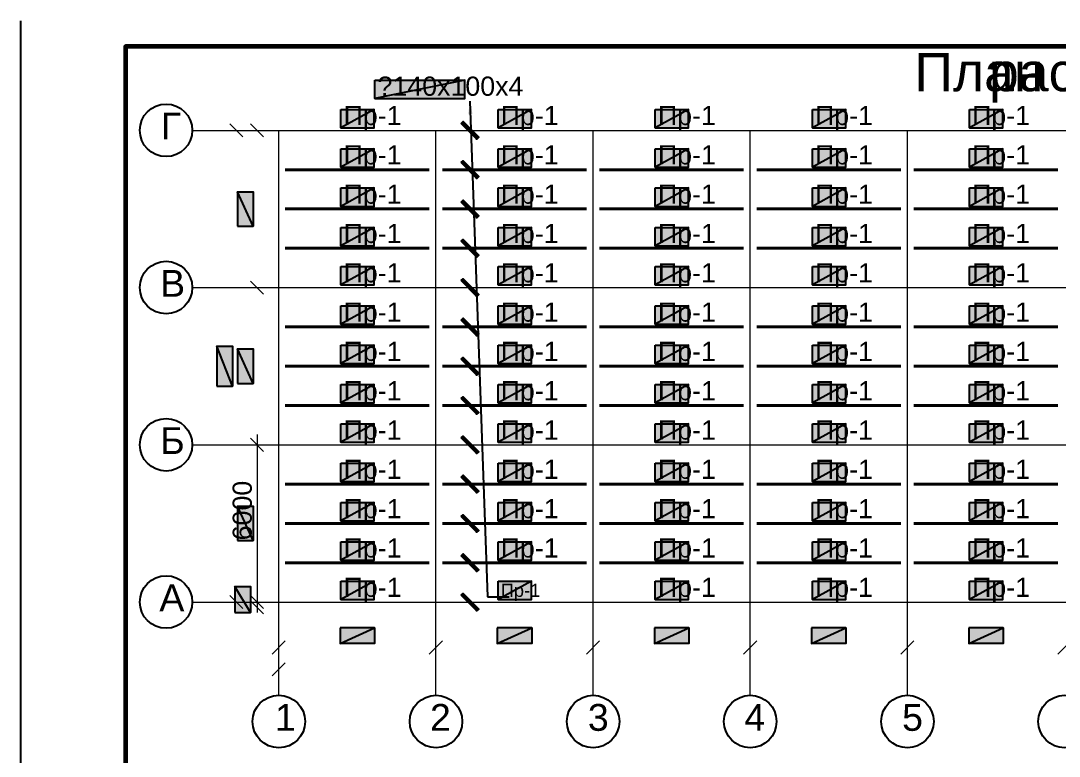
# Model space of a CAD drawing. Extents: x 8 to 21351, y 0 to 420.
# Drawn here: x 17807.4 to 18005.6, y 156.7 to 297 of the extents above; entities that cross this region are included whole.
import ezdxf

# ---------------------------------------------------------------- set-up
doc = ezdxf.new("R2010")
doc.units = 0
doc.linetypes.add('TEYPDFCAD_CENTER', pattern=[20, 12, -3, 2, -3])
for name, color, linetype in [('PDF_ВЫНОСКИ', 7, 'Continuous'), ('PDF_ОСИ', 7, 'Continuous'), ('TEY_REVIEW_AXIS', 7, 'Continuous'), ('TEY_REVIEW_LEADER', 7, 'Continuous')]:
    doc.layers.add(name, color=color, linetype=linetype)
doc.styles.add('TEYPDFCAD_TEXT', font='arial.ttf')
doc.dimstyles.new('TEYPDFCAD_SCALE_1', dxfattribs={"dimtxt": 2.5, "dimasz": 2.5, "dimexe": 1.25, "dimexo": 0.75, "dimtad": 1, "dimdsep": 46, "dimtxsty": 'Standard', "dimcen": 0.09, "dimadec": 0, "dimazin": 0, "dimtfac": 1, "dimtofl": 0, "dimtmove": 0, "dimatfit": 3, "dimfxl": 1, "dimarcsym": 0})

# ---------------------------------------------------------------- blocks, each defined once
blk = doc.blocks.new('TEY_AXIS')
at = {"layer": 'PDF_ОСИ', "linetype": 'TEYPDFCAD_CENTER', "lineweight": 9}
blk.add_line((0, 0), (1, 0), dxfattribs=at)

msp = doc.modelspace()

# ---------------------------------------------------------------- hatches: boundary and pattern name
at = {"true_color": 0xffffff}
h = msp.add_hatch(color=0, dxfattribs=at)
h.paths.add_polyline_path([(17874.97, 285.67), (17892.11, 285.67), (17874.97, 282.17)])
h.paths.add_polyline_path([(17892.11, 285.67), (17874.97, 282.17), (17892.11, 282.17)])
h = msp.add_hatch(color=0, dxfattribs=at)
h.paths.add_polyline_path([(17868.49, 280.06), (17874.86, 280.06), (17868.49, 276.56)])
h.paths.add_polyline_path([(17874.86, 280.06), (17868.49, 276.56), (17874.86, 276.56)])
h = msp.add_hatch(color=0, dxfattribs=at)
h.paths.add_polyline_path([(17898.48, 280.06), (17904.86, 280.06), (17898.48, 276.56)])
h.paths.add_polyline_path([(17904.86, 280.06), (17898.48, 276.56), (17904.86, 276.56)])
h = msp.add_hatch(color=0, dxfattribs=at)
h.paths.add_polyline_path([(17928.5, 280.06), (17934.85, 280.06), (17928.5, 276.56)])
h.paths.add_polyline_path([(17934.85, 280.06), (17928.5, 276.56), (17934.85, 276.56)])
h = msp.add_hatch(color=0, dxfattribs=at)
h.paths.add_polyline_path([(17958.49, 280.06), (17964.86, 280.06), (17958.49, 276.56)])
h.paths.add_polyline_path([(17964.86, 280.06), (17958.49, 276.56), (17964.86, 276.56)])
h = msp.add_hatch(color=0, dxfattribs=at)
h.paths.add_polyline_path([(17988.51, 280.06), (17994.86, 280.06), (17988.51, 276.56)])
h.paths.add_polyline_path([(17994.86, 280.06), (17988.51, 276.56), (17994.86, 276.56)])
h = msp.add_hatch(color=7)
h.paths.add_polyline_path([(17891.44, 277.39), (17891.8, 277.75), (17894.44, 274.38)])
h.paths.add_polyline_path([(17891.8, 277.75), (17894.44, 274.38), (17894.8, 274.74)])
h = msp.add_hatch(color=0, dxfattribs=at)
h.paths.add_polyline_path([(17868.49, 272.56), (17874.86, 272.56), (17868.49, 269.07)])
h.paths.add_polyline_path([(17874.86, 272.56), (17868.49, 269.07), (17874.86, 269.07)])
h = msp.add_hatch(color=0, dxfattribs=at)
h.paths.add_polyline_path([(17898.48, 272.56), (17904.86, 272.56), (17898.48, 269.07)])
h.paths.add_polyline_path([(17904.86, 272.56), (17898.48, 269.07), (17904.86, 269.07)])
h = msp.add_hatch(color=0, dxfattribs=at)
h.paths.add_polyline_path([(17928.5, 272.56), (17934.85, 272.56), (17928.5, 269.07)])
h.paths.add_polyline_path([(17934.85, 272.56), (17928.5, 269.07), (17934.85, 269.07)])
h = msp.add_hatch(color=0, dxfattribs=at)
h.paths.add_polyline_path([(17958.49, 272.56), (17964.86, 272.56), (17958.49, 269.07)])
h.paths.add_polyline_path([(17964.86, 272.56), (17958.49, 269.07), (17964.86, 269.07)])
h = msp.add_hatch(color=0, dxfattribs=at)
h.paths.add_polyline_path([(17988.51, 272.56), (17994.86, 272.56), (17988.51, 269.07)])
h.paths.add_polyline_path([(17994.86, 272.56), (17988.51, 269.07), (17994.86, 269.07)])
h = msp.add_hatch(color=7)
h.paths.add_polyline_path([(17891.44, 269.9), (17891.8, 270.23), (17894.44, 266.89)])
h.paths.add_polyline_path([(17891.8, 270.23), (17894.44, 266.89), (17894.8, 267.25)])
h = msp.add_hatch(color=0, dxfattribs=at)
h.paths.add_polyline_path([(17848.72, 257.77), (17851.73, 257.77), (17848.72, 264.35)])
h.paths.add_polyline_path([(17851.73, 257.77), (17848.72, 264.35), (17851.73, 264.35)])
h = msp.add_hatch(color=0, dxfattribs=at)
h.paths.add_polyline_path([(17868.49, 265.07), (17874.86, 265.07), (17868.49, 261.56)])
h.paths.add_polyline_path([(17874.86, 265.07), (17868.49, 261.56), (17874.86, 261.56)])
h = msp.add_hatch(color=0, dxfattribs=at)
h.paths.add_polyline_path([(17898.48, 265.07), (17904.86, 265.07), (17898.48, 261.56)])
h.paths.add_polyline_path([(17904.86, 265.07), (17898.48, 261.56), (17904.86, 261.56)])
h = msp.add_hatch(color=0, dxfattribs=at)
h.paths.add_polyline_path([(17928.5, 265.07), (17934.85, 265.07), (17928.5, 261.56)])
h.paths.add_polyline_path([(17934.85, 265.07), (17928.5, 261.56), (17934.85, 261.56)])
h = msp.add_hatch(color=0, dxfattribs=at)
h.paths.add_polyline_path([(17958.49, 265.07), (17964.86, 265.07), (17958.49, 261.56)])
h.paths.add_polyline_path([(17964.86, 265.07), (17958.49, 261.56), (17964.86, 261.56)])
h = msp.add_hatch(color=0, dxfattribs=at)
h.paths.add_polyline_path([(17988.51, 265.07), (17994.86, 265.07), (17988.51, 261.56)])
h.paths.add_polyline_path([(17994.86, 265.07), (17988.51, 261.56), (17994.86, 261.56)])
h = msp.add_hatch(color=7)
h.paths.add_polyline_path([(17891.44, 262.38), (17891.8, 262.74), (17894.44, 259.4)])
h.paths.add_polyline_path([(17891.8, 262.74), (17894.44, 259.4), (17894.8, 259.74)])
h = msp.add_hatch(color=0, dxfattribs=at)
h.paths.add_polyline_path([(17868.49, 257.56), (17874.86, 257.56), (17868.49, 254.06)])
h.paths.add_polyline_path([(17874.86, 257.56), (17868.49, 254.06), (17874.86, 254.06)])
h = msp.add_hatch(color=0, dxfattribs=at)
h.paths.add_polyline_path([(17898.48, 257.56), (17904.86, 257.56), (17898.48, 254.06)])
h.paths.add_polyline_path([(17904.86, 257.56), (17898.48, 254.06), (17904.86, 254.06)])
h = msp.add_hatch(color=0, dxfattribs=at)
h.paths.add_polyline_path([(17928.5, 257.56), (17934.85, 257.56), (17928.5, 254.06)])
h.paths.add_polyline_path([(17934.85, 257.56), (17928.5, 254.06), (17934.85, 254.06)])
h = msp.add_hatch(color=0, dxfattribs=at)
h.paths.add_polyline_path([(17958.49, 257.56), (17964.86, 257.56), (17958.49, 254.06)])
h.paths.add_polyline_path([(17964.86, 257.56), (17958.49, 254.06), (17964.86, 254.06)])
h = msp.add_hatch(color=0, dxfattribs=at)
h.paths.add_polyline_path([(17988.51, 257.56), (17994.86, 257.56), (17988.51, 254.06)])
h.paths.add_polyline_path([(17994.86, 257.56), (17988.51, 254.06), (17994.86, 254.06)])
h = msp.add_hatch(color=7)
h.paths.add_polyline_path([(17891.44, 254.89), (17891.8, 255.25), (17894.44, 251.88)])
h.paths.add_polyline_path([(17891.8, 255.25), (17894.44, 251.88), (17894.8, 252.24)])
h = msp.add_hatch(color=0, dxfattribs=at)
h.paths.add_polyline_path([(17868.49, 250.06), (17874.86, 250.06), (17868.49, 246.57)])
h.paths.add_polyline_path([(17874.86, 250.06), (17868.49, 246.57), (17874.86, 246.57)])
h = msp.add_hatch(color=0, dxfattribs=at)
h.paths.add_polyline_path([(17898.48, 250.06), (17904.86, 250.06), (17898.48, 246.57)])
h.paths.add_polyline_path([(17904.86, 250.06), (17898.48, 246.57), (17904.86, 246.57)])
h = msp.add_hatch(color=0, dxfattribs=at)
h.paths.add_polyline_path([(17928.5, 250.06), (17934.85, 250.06), (17928.5, 246.57)])
h.paths.add_polyline_path([(17934.85, 250.06), (17928.5, 246.57), (17934.85, 246.57)])
h = msp.add_hatch(color=0, dxfattribs=at)
h.paths.add_polyline_path([(17958.49, 250.06), (17964.86, 250.06), (17958.49, 246.57)])
h.paths.add_polyline_path([(17964.86, 250.06), (17958.49, 246.57), (17964.86, 246.57)])
h = msp.add_hatch(color=0, dxfattribs=at)
h.paths.add_polyline_path([(17988.51, 250.06), (17994.86, 250.06), (17988.51, 246.57)])
h.paths.add_polyline_path([(17994.86, 250.06), (17988.51, 246.57), (17994.86, 246.57)])
h = msp.add_hatch(color=7)
h.paths.add_polyline_path([(17891.44, 247.4), (17891.8, 247.73), (17894.44, 244.39)])
h.paths.add_polyline_path([(17891.8, 247.73), (17894.44, 244.39), (17894.8, 244.75)])
h = msp.add_hatch(color=0, dxfattribs=at)
h.paths.add_polyline_path([(17868.49, 242.57), (17874.86, 242.57), (17868.49, 239.06)])
h.paths.add_polyline_path([(17874.86, 242.57), (17868.49, 239.06), (17874.86, 239.06)])
h = msp.add_hatch(color=0, dxfattribs=at)
h.paths.add_polyline_path([(17898.48, 242.57), (17904.86, 242.57), (17898.48, 239.06)])
h.paths.add_polyline_path([(17904.86, 242.57), (17898.48, 239.06), (17904.86, 239.06)])
h = msp.add_hatch(color=0, dxfattribs=at)
h.paths.add_polyline_path([(17928.5, 242.57), (17934.85, 242.57), (17928.5, 239.06)])
h.paths.add_polyline_path([(17934.85, 242.57), (17928.5, 239.06), (17934.85, 239.06)])
h = msp.add_hatch(color=0, dxfattribs=at)
h.paths.add_polyline_path([(17958.49, 242.57), (17964.86, 242.57), (17958.49, 239.06)])
h.paths.add_polyline_path([(17964.86, 242.57), (17958.49, 239.06), (17964.86, 239.06)])
h = msp.add_hatch(color=0, dxfattribs=at)
h.paths.add_polyline_path([(17988.51, 242.57), (17994.86, 242.57), (17988.51, 239.06)])
h.paths.add_polyline_path([(17994.86, 242.57), (17988.51, 239.06), (17994.86, 239.06)])
h = msp.add_hatch(color=7)
h.paths.add_polyline_path([(17891.44, 239.88), (17891.8, 240.24), (17894.44, 236.88)])
h.paths.add_polyline_path([(17891.8, 240.24), (17894.44, 236.88), (17894.8, 237.24)])
h = msp.add_hatch(color=0, dxfattribs=at)
h.paths.add_polyline_path([(17844.78, 227.25), (17847.77, 227.25), (17844.78, 234.89)])
h.paths.add_polyline_path([(17847.77, 227.25), (17844.78, 234.89), (17847.77, 234.89)])
h = msp.add_hatch(color=0, dxfattribs=at)
h.paths.add_polyline_path([(17848.72, 227.77), (17851.73, 227.77), (17848.72, 234.36)])
h.paths.add_polyline_path([(17851.73, 227.77), (17848.72, 234.36), (17851.73, 234.36)])
h = msp.add_hatch(color=0, dxfattribs=at)
h.paths.add_polyline_path([(17868.49, 235.06), (17874.86, 235.06), (17868.49, 231.56)])
h.paths.add_polyline_path([(17874.86, 235.06), (17868.49, 231.56), (17874.86, 231.56)])
h = msp.add_hatch(color=0, dxfattribs=at)
h.paths.add_polyline_path([(17898.48, 235.06), (17904.86, 235.06), (17898.48, 231.56)])
h.paths.add_polyline_path([(17904.86, 235.06), (17898.48, 231.56), (17904.86, 231.56)])
h = msp.add_hatch(color=0, dxfattribs=at)
h.paths.add_polyline_path([(17928.5, 235.06), (17934.85, 235.06), (17928.5, 231.56)])
h.paths.add_polyline_path([(17934.85, 235.06), (17928.5, 231.56), (17934.85, 231.56)])
h = msp.add_hatch(color=0, dxfattribs=at)
h.paths.add_polyline_path([(17958.49, 235.06), (17964.86, 235.06), (17958.49, 231.56)])
h.paths.add_polyline_path([(17964.86, 235.06), (17958.49, 231.56), (17964.86, 231.56)])
h = msp.add_hatch(color=0, dxfattribs=at)
h.paths.add_polyline_path([(17988.51, 235.06), (17994.86, 235.06), (17988.51, 231.56)])
h.paths.add_polyline_path([(17994.86, 235.06), (17988.51, 231.56), (17994.86, 231.56)])
h = msp.add_hatch(color=7)
h.paths.add_polyline_path([(17891.44, 232.39), (17891.8, 232.75), (17894.44, 229.38)])
h.paths.add_polyline_path([(17891.8, 232.75), (17894.44, 229.38), (17894.8, 229.74)])
h = msp.add_hatch(color=0, dxfattribs=at)
h.paths.add_polyline_path([(17868.49, 227.56), (17874.86, 227.56), (17868.49, 224.07)])
h.paths.add_polyline_path([(17874.86, 227.56), (17868.49, 224.07), (17874.86, 224.07)])
h = msp.add_hatch(color=0, dxfattribs=at)
h.paths.add_polyline_path([(17898.48, 227.56), (17904.86, 227.56), (17898.48, 224.07)])
h.paths.add_polyline_path([(17904.86, 227.56), (17898.48, 224.07), (17904.86, 224.07)])
h = msp.add_hatch(color=0, dxfattribs=at)
h.paths.add_polyline_path([(17928.5, 227.56), (17934.85, 227.56), (17928.5, 224.07)])
h.paths.add_polyline_path([(17934.85, 227.56), (17928.5, 224.07), (17934.85, 224.07)])
h = msp.add_hatch(color=0, dxfattribs=at)
h.paths.add_polyline_path([(17958.49, 227.56), (17964.86, 227.56), (17958.49, 224.07)])
h.paths.add_polyline_path([(17964.86, 227.56), (17958.49, 224.07), (17964.86, 224.07)])
h = msp.add_hatch(color=0, dxfattribs=at)
h.paths.add_polyline_path([(17988.51, 227.56), (17994.86, 227.56), (17988.51, 224.07)])
h.paths.add_polyline_path([(17994.86, 227.56), (17988.51, 224.07), (17994.86, 224.07)])
h = msp.add_hatch(color=7)
h.paths.add_polyline_path([(17891.44, 224.9), (17891.8, 225.23), (17894.44, 221.89)])
h.paths.add_polyline_path([(17891.8, 225.23), (17894.44, 221.89), (17894.8, 222.23)])
h = msp.add_hatch(color=0, dxfattribs=at)
h.paths.add_polyline_path([(17868.49, 220.07), (17874.86, 220.07), (17868.49, 216.56)])
h.paths.add_polyline_path([(17874.86, 220.07), (17868.49, 216.56), (17874.86, 216.56)])
h = msp.add_hatch(color=0, dxfattribs=at)
h.paths.add_polyline_path([(17898.48, 220.07), (17904.86, 220.07), (17898.48, 216.56)])
h.paths.add_polyline_path([(17904.86, 220.07), (17898.48, 216.56), (17904.86, 216.56)])
h = msp.add_hatch(color=0, dxfattribs=at)
h.paths.add_polyline_path([(17928.5, 220.07), (17934.85, 220.07), (17928.5, 216.56)])
h.paths.add_polyline_path([(17934.85, 220.07), (17928.5, 216.56), (17934.85, 216.56)])
h = msp.add_hatch(color=0, dxfattribs=at)
h.paths.add_polyline_path([(17958.49, 220.07), (17964.86, 220.07), (17958.49, 216.56)])
h.paths.add_polyline_path([(17964.86, 220.07), (17958.49, 216.56), (17964.86, 216.56)])
h = msp.add_hatch(color=0, dxfattribs=at)
h.paths.add_polyline_path([(17988.51, 220.07), (17994.86, 220.07), (17988.51, 216.56)])
h.paths.add_polyline_path([(17994.86, 220.07), (17988.51, 216.56), (17994.86, 216.56)])
h = msp.add_hatch(color=7)
h.paths.add_polyline_path([(17891.44, 217.38), (17891.8, 217.74), (17894.44, 214.38)])
h.paths.add_polyline_path([(17891.8, 217.74), (17894.44, 214.38), (17894.8, 214.74)])
h = msp.add_hatch(color=0, dxfattribs=at)
h.paths.add_polyline_path([(17868.49, 212.56), (17874.86, 212.56), (17868.49, 209.06)])
h.paths.add_polyline_path([(17874.86, 212.56), (17868.49, 209.06), (17874.86, 209.06)])
h = msp.add_hatch(color=0, dxfattribs=at)
h.paths.add_polyline_path([(17898.48, 212.56), (17904.86, 212.56), (17898.48, 209.06)])
h.paths.add_polyline_path([(17904.86, 212.56), (17898.48, 209.06), (17904.86, 209.06)])
h = msp.add_hatch(color=0, dxfattribs=at)
h.paths.add_polyline_path([(17928.5, 212.56), (17934.85, 212.56), (17928.5, 209.06)])
h.paths.add_polyline_path([(17934.85, 212.56), (17928.5, 209.06), (17934.85, 209.06)])
h = msp.add_hatch(color=0, dxfattribs=at)
h.paths.add_polyline_path([(17958.49, 212.56), (17964.86, 212.56), (17958.49, 209.06)])
h.paths.add_polyline_path([(17964.86, 212.56), (17958.49, 209.06), (17964.86, 209.06)])
h = msp.add_hatch(color=0, dxfattribs=at)
h.paths.add_polyline_path([(17988.51, 212.56), (17994.86, 212.56), (17988.51, 209.06)])
h.paths.add_polyline_path([(17994.86, 212.56), (17988.51, 209.06), (17994.86, 209.06)])
h = msp.add_hatch(color=7)
h.paths.add_polyline_path([(17891.44, 209.89), (17891.8, 210.25), (17894.44, 206.88)])
h.paths.add_polyline_path([(17891.8, 210.25), (17894.44, 206.88), (17894.8, 207.24)])
h = msp.add_hatch(color=0, dxfattribs=at)
h.paths.add_polyline_path([(17848.72, 197.78), (17851.73, 197.78), (17848.72, 204.34)])
h.paths.add_polyline_path([(17851.73, 197.78), (17848.72, 204.34), (17851.73, 204.34)])
h = msp.add_hatch(color=0, dxfattribs=at)
h.paths.add_polyline_path([(17868.49, 205.06), (17874.86, 205.06), (17868.49, 201.57)])
h.paths.add_polyline_path([(17874.86, 205.06), (17868.49, 201.57), (17874.86, 201.57)])
h = msp.add_hatch(color=0, dxfattribs=at)
h.paths.add_polyline_path([(17898.48, 205.06), (17904.86, 205.06), (17898.48, 201.57)])
h.paths.add_polyline_path([(17904.86, 205.06), (17898.48, 201.57), (17904.86, 201.57)])
h = msp.add_hatch(color=0, dxfattribs=at)
h.paths.add_polyline_path([(17928.5, 205.06), (17934.85, 205.06), (17928.5, 201.57)])
h.paths.add_polyline_path([(17934.85, 205.06), (17928.5, 201.57), (17934.85, 201.57)])
h = msp.add_hatch(color=0, dxfattribs=at)
h.paths.add_polyline_path([(17958.49, 205.06), (17964.86, 205.06), (17958.49, 201.57)])
h.paths.add_polyline_path([(17964.86, 205.06), (17958.49, 201.57), (17964.86, 201.57)])
h = msp.add_hatch(color=0, dxfattribs=at)
h.paths.add_polyline_path([(17988.51, 205.06), (17994.86, 205.06), (17988.51, 201.57)])
h.paths.add_polyline_path([(17994.86, 205.06), (17988.51, 201.57), (17994.86, 201.57)])
h = msp.add_hatch(color=7)
h.paths.add_polyline_path([(17891.44, 202.37), (17891.8, 202.73), (17894.44, 199.39)])
h.paths.add_polyline_path([(17891.8, 202.73), (17894.44, 199.39), (17894.8, 199.73)])
h = msp.add_hatch(color=0, dxfattribs=at)
h.paths.add_polyline_path([(17868.49, 197.57), (17874.86, 197.57), (17868.49, 194.06)])
h.paths.add_polyline_path([(17874.86, 197.57), (17868.49, 194.06), (17874.86, 194.06)])
h = msp.add_hatch(color=0, dxfattribs=at)
h.paths.add_polyline_path([(17898.48, 197.57), (17904.86, 197.57), (17898.48, 194.06)])
h.paths.add_polyline_path([(17904.86, 197.57), (17898.48, 194.06), (17904.86, 194.06)])
h = msp.add_hatch(color=0, dxfattribs=at)
h.paths.add_polyline_path([(17928.5, 197.57), (17934.85, 197.57), (17928.5, 194.06)])
h.paths.add_polyline_path([(17934.85, 197.57), (17928.5, 194.06), (17934.85, 194.06)])
h = msp.add_hatch(color=0, dxfattribs=at)
h.paths.add_polyline_path([(17958.49, 197.57), (17964.86, 197.57), (17958.49, 194.06)])
h.paths.add_polyline_path([(17964.86, 197.57), (17958.49, 194.06), (17964.86, 194.06)])
h = msp.add_hatch(color=0, dxfattribs=at)
h.paths.add_polyline_path([(17988.51, 197.57), (17994.86, 197.57), (17988.51, 194.06)])
h.paths.add_polyline_path([(17994.86, 197.57), (17988.51, 194.06), (17994.86, 194.06)])
h = msp.add_hatch(color=7)
h.paths.add_polyline_path([(17891.44, 194.88), (17891.8, 195.24), (17894.44, 191.88)])
h.paths.add_polyline_path([(17891.8, 195.24), (17894.44, 191.88), (17894.8, 192.24)])
h = msp.add_hatch(color=0, dxfattribs=at)
h.paths.add_polyline_path([(17848.21, 184.09), (17851.22, 184.09), (17848.21, 189.04)])
h.paths.add_polyline_path([(17851.22, 184.09), (17848.21, 189.04), (17851.22, 189.04)])
h = msp.add_hatch(color=0, dxfattribs=at)
h.paths.add_polyline_path([(17868.49, 190.06), (17874.86, 190.06), (17868.49, 186.56)])
h.paths.add_polyline_path([(17874.86, 190.06), (17868.49, 186.56), (17874.86, 186.56)])
h = msp.add_hatch(color=0, dxfattribs=at)
h.paths.add_polyline_path([(17898.48, 190.06), (17904.86, 190.06), (17898.48, 186.56)])
h.paths.add_polyline_path([(17904.86, 190.06), (17898.48, 186.56), (17904.86, 186.56)])
h = msp.add_hatch(color=0, dxfattribs=at)
h.paths.add_polyline_path([(17928.5, 190.06), (17934.85, 190.06), (17928.5, 186.56)])
h.paths.add_polyline_path([(17934.85, 190.06), (17928.5, 186.56), (17934.85, 186.56)])
h = msp.add_hatch(color=0, dxfattribs=at)
h.paths.add_polyline_path([(17958.49, 190.06), (17964.86, 190.06), (17958.49, 186.56)])
h.paths.add_polyline_path([(17964.86, 190.06), (17958.49, 186.56), (17964.86, 186.56)])
h = msp.add_hatch(color=0, dxfattribs=at)
h.paths.add_polyline_path([(17988.51, 190.06), (17994.86, 190.06), (17988.51, 186.56)])
h.paths.add_polyline_path([(17994.86, 190.06), (17988.51, 186.56), (17994.86, 186.56)])
h = msp.add_hatch(color=7)
h.paths.add_polyline_path([(17891.44, 187.39), (17891.8, 187.73), (17894.44, 184.38)])
h.paths.add_polyline_path([(17891.8, 187.73), (17894.44, 184.38), (17894.8, 184.74)])
h = msp.add_hatch(color=0, dxfattribs=at)
h.paths.add_polyline_path([(17868.32, 181.17), (17868.32, 178.16), (17874.9, 181.17)])
h.paths.add_polyline_path([(17868.32, 178.16), (17874.9, 181.17), (17874.9, 178.16)])
h = msp.add_hatch(color=0, dxfattribs=at)
h.paths.add_polyline_path([(17898.34, 181.17), (17898.34, 178.16), (17904.92, 181.17)])
h.paths.add_polyline_path([(17898.34, 178.16), (17904.92, 181.17), (17904.92, 178.16)])
h = msp.add_hatch(color=0, dxfattribs=at)
h.paths.add_polyline_path([(17928.33, 181.17), (17928.33, 178.16), (17934.91, 181.17)])
h.paths.add_polyline_path([(17928.33, 178.16), (17934.91, 181.17), (17934.91, 178.16)])
h = msp.add_hatch(color=0, dxfattribs=at)
h.paths.add_polyline_path([(17958.34, 181.17), (17958.34, 178.16), (17964.91, 181.17)])
h.paths.add_polyline_path([(17958.34, 178.16), (17964.91, 181.17), (17964.91, 178.16)])
h = msp.add_hatch(color=0, dxfattribs=at)
h.paths.add_polyline_path([(17988.34, 181.17), (17988.34, 178.16), (17994.92, 181.17)])
h.paths.add_polyline_path([(17988.34, 178.16), (17994.92, 181.17), (17994.92, 178.16)])

# ---------------------------------------------------------------- linework, layer by layer
at = {"color": 0, "lineweight": 0, "true_color": 0xffffff}
for p, q in [((17874.97, 282.17), (17892.11, 282.17)), ((17868.49, 276.56), (17874.86, 276.56)), ((17898.48, 276.56), (17904.86, 276.56)), ((17928.5, 276.56), (17934.85, 276.56)), ((17958.49, 276.56), (17964.86, 276.56)), ((17988.51, 276.56), (17994.86, 276.56)), ((17868.49, 269.07), (17874.86, 269.07)), ((17898.48, 269.07), (17904.86, 269.07)), ((17928.5, 269.07), (17934.85, 269.07)), ((17958.49, 269.07), (17964.86, 269.07)), ((17988.51, 269.07), (17994.86, 269.07)), ((17868.49, 261.56), (17874.86, 261.56)), ((17898.48, 261.56), (17904.86, 261.56)), ((17928.5, 261.56), (17934.85, 261.56)), ((17958.49, 261.56), (17964.86, 261.56)), ((17988.51, 261.56), (17994.86, 261.56)), ((17868.49, 254.06), (17874.86, 254.06)), ((17898.48, 254.06), (17904.86, 254.06)), ((17928.5, 254.06), (17934.85, 254.06)), ((17958.49, 254.06), (17964.86, 254.06)), ((17988.51, 254.06), (17994.86, 254.06)), ((17868.49, 246.57), (17874.86, 246.57)), ((17898.48, 246.57), (17904.86, 246.57)), ((17928.5, 246.57), (17934.85, 246.57)), ((17958.49, 246.57), (17964.86, 246.57)), ((17988.51, 246.57), (17994.86, 246.57)), ((17868.49, 239.06), (17874.86, 239.06)), ((17898.48, 239.06), (17904.86, 239.06)), ((17928.5, 239.06), (17934.85, 239.06)), ((17958.49, 239.06), (17964.86, 239.06)), ((17988.51, 239.06), (17994.86, 239.06)), ((17868.49, 231.56), (17874.86, 231.56)), ((17898.48, 231.56), (17904.86, 231.56)), ((17928.5, 231.56), (17934.85, 231.56)), ((17958.49, 231.56), (17964.86, 231.56)), ((17988.51, 231.56), (17994.86, 231.56)), ((17868.49, 224.07), (17874.86, 224.07)), ((17898.48, 224.07), (17904.86, 224.07)), ((17928.5, 224.07), (17934.85, 224.07)), ((17958.49, 224.07), (17964.86, 224.07)), ((17988.51, 224.07), (17994.86, 224.07)), ((17868.49, 216.56), (17874.86, 216.56)), ((17898.48, 216.56), (17904.86, 216.56)), ((17928.5, 216.56), (17934.85, 216.56)), ((17958.49, 216.56), (17964.86, 216.56)), ((17988.51, 216.56), (17994.86, 216.56)), ((17868.49, 209.06), (17874.86, 209.06)), ((17898.48, 209.06), (17904.86, 209.06)), ((17928.5, 209.06), (17934.85, 209.06)), ((17958.49, 209.06), (17964.86, 209.06)), ((17988.51, 209.06), (17994.86, 209.06)), ((17868.49, 201.57), (17874.86, 201.57)), ((17898.48, 201.57), (17904.86, 201.57)), ((17928.5, 201.57), (17934.85, 201.57)), ((17958.49, 201.57), (17964.86, 201.57)), ((17988.51, 201.57), (17994.86, 201.57)), ((17868.49, 194.06), (17874.86, 194.06)), ((17898.48, 194.06), (17904.86, 194.06)), ((17928.5, 194.06), (17934.85, 194.06)), ((17958.49, 194.06), (17964.86, 194.06)), ((17988.51, 194.06), (17994.86, 194.06)), ((17868.49, 186.56), (17874.86, 186.56)), ((17898.48, 186.56), (17904.86, 186.56)), ((17928.5, 186.56), (17934.85, 186.56)), ((17958.49, 186.56), (17964.86, 186.56)), ((17988.51, 186.56), (17994.86, 186.56))]:
    msp.add_line(p, q, dxfattribs=at)
at = {"color": 7, "lineweight": 5}
for p, q in [((17849.78, 274.81), (17847.28, 277.3)), ((17853.72, 274.81), (17851.22, 277.3)), ((17851.22, 247.31), (17853.72, 244.81)), ((17853.72, 244.81), (17851.22, 247.31)), ((17853.1, 246.06), (17854.48, 246.06)), ((17851.22, 217.32), (17853.72, 214.82)), ((17853.72, 214.82), (17851.22, 217.32)), ((17853.1, 216.07), (17854.48, 216.07)), ((17847.28, 187.3), (17849.78, 184.81)), ((17851.22, 187.3), (17853.72, 184.81)), ((17853.1, 186.06), (17854.48, 186.06)), ((17857.87, 178.65), (17855.37, 176.15)), ((17856.62, 178.03), (17856.62, 179.41)), ((17885.36, 176.15), (17887.88, 178.65)), ((17887.88, 178.65), (17885.36, 176.15)), ((17886.63, 178.03), (17886.63, 179.41)), ((17886.63, 178.03), (17886.63, 179.41)), ((17915.38, 176.15), (17917.87, 178.65)), ((17917.87, 178.65), (17915.38, 176.15)), ((17916.62, 178.03), (17916.62, 179.41)), ((17916.62, 178.03), (17916.62, 179.41)), ((17945.37, 176.15), (17947.87, 178.65)), ((17947.87, 178.65), (17945.37, 176.15)), ((17946.62, 178.03), (17946.62, 179.41)), ((17946.62, 178.03), (17946.62, 179.41)), ((17975.38, 176.15), (17977.88, 178.65)), ((17977.88, 178.65), (17975.38, 176.15)), ((17976.63, 178.03), (17976.63, 179.41)), ((17976.63, 178.03), (17976.63, 179.41)), ((18005.38, 176.15), (18007.87, 178.65)), ((18007.87, 178.65), (18005.38, 176.15)), ((17857.87, 174.48), (17855.37, 171.98)), ((17856.62, 171.26), (17856.62, 175.24))]:
    msp.add_line(p, q, dxfattribs=at)
at = {"color": 7, "lineweight": 25}
for p, q in [((17891.63, 277.56), (17894.61, 274.57)), ((17891.63, 270.07), (17894.61, 267.06)), ((17891.63, 262.57), (17894.61, 259.57)), ((17891.63, 255.06), (17894.61, 252.07)), ((17891.63, 247.57), (17894.61, 244.56)), ((17891.63, 240.07), (17894.61, 237.07)), ((17891.63, 232.56), (17894.61, 229.55)), ((17891.63, 225.07), (17894.61, 222.06)), ((17891.63, 217.57), (17894.61, 214.57)), ((17891.63, 210.06), (17894.61, 207.05)), ((17891.63, 202.56), (17894.61, 199.56)), ((17891.63, 195.05), (17894.61, 192.07)), ((17891.63, 187.56), (17894.61, 184.55))]:
    msp.add_line(p, q, dxfattribs=at)
at = {"color": 7, "lineweight": 15}
for p, q in [((17851.22, 187.3), (17853.72, 184.81)), ((17853.72, 183.81), (17851.22, 186.31)), ((17852.47, 186.06), (17852.47, 185.06))]:
    msp.add_line(p, q, dxfattribs=at)
at = {"color": 0, "true_color": 0xffffff}
for points in [[(17874.97, 285.67), (17892.11, 285.67), (17874.97, 282.17)], [(17892.11, 285.67), (17874.97, 282.17), (17892.11, 282.17)], [(17868.49, 280.06), (17874.86, 280.06), (17868.49, 276.56)], [(17874.86, 280.06), (17868.49, 276.56), (17874.86, 276.56)], [(17898.48, 280.06), (17904.86, 280.06), (17898.48, 276.56)], [(17904.86, 280.06), (17898.48, 276.56), (17904.86, 276.56)], [(17928.5, 280.06), (17934.85, 280.06), (17928.5, 276.56)], [(17934.85, 280.06), (17928.5, 276.56), (17934.85, 276.56)], [(17958.49, 280.06), (17964.86, 280.06), (17958.49, 276.56)], [(17964.86, 280.06), (17958.49, 276.56), (17964.86, 276.56)], [(17988.51, 280.06), (17994.86, 280.06), (17988.51, 276.56)], [(17994.86, 280.06), (17988.51, 276.56), (17994.86, 276.56)], [(17868.49, 272.56), (17874.86, 272.56), (17868.49, 269.07)], [(17874.86, 272.56), (17868.49, 269.07), (17874.86, 269.07)], [(17898.48, 272.56), (17904.86, 272.56), (17898.48, 269.07)], [(17904.86, 272.56), (17898.48, 269.07), (17904.86, 269.07)], [(17928.5, 272.56), (17934.85, 272.56), (17928.5, 269.07)], [(17934.85, 272.56), (17928.5, 269.07), (17934.85, 269.07)], [(17958.49, 272.56), (17964.86, 272.56), (17958.49, 269.07)], [(17964.86, 272.56), (17958.49, 269.07), (17964.86, 269.07)], [(17988.51, 272.56), (17994.86, 272.56), (17988.51, 269.07)], [(17994.86, 272.56), (17988.51, 269.07), (17994.86, 269.07)], [(17848.72, 257.77), (17851.73, 257.77), (17848.72, 264.35)], [(17851.73, 257.77), (17848.72, 264.35), (17851.73, 264.35)], [(17868.49, 265.07), (17874.86, 265.07), (17868.49, 261.56)], [(17874.86, 265.07), (17868.49, 261.56), (17874.86, 261.56)], [(17898.48, 265.07), (17904.86, 265.07), (17898.48, 261.56)], [(17904.86, 265.07), (17898.48, 261.56), (17904.86, 261.56)], [(17928.5, 265.07), (17934.85, 265.07), (17928.5, 261.56)], [(17934.85, 265.07), (17928.5, 261.56), (17934.85, 261.56)], [(17958.49, 265.07), (17964.86, 265.07), (17958.49, 261.56)], [(17964.86, 265.07), (17958.49, 261.56), (17964.86, 261.56)], [(17988.51, 265.07), (17994.86, 265.07), (17988.51, 261.56)], [(17994.86, 265.07), (17988.51, 261.56), (17994.86, 261.56)], [(17868.49, 257.56), (17874.86, 257.56), (17868.49, 254.06)], [(17874.86, 257.56), (17868.49, 254.06), (17874.86, 254.06)], [(17898.48, 257.56), (17904.86, 257.56), (17898.48, 254.06)], [(17904.86, 257.56), (17898.48, 254.06), (17904.86, 254.06)], [(17928.5, 257.56), (17934.85, 257.56), (17928.5, 254.06)], [(17934.85, 257.56), (17928.5, 254.06), (17934.85, 254.06)], [(17958.49, 257.56), (17964.86, 257.56), (17958.49, 254.06)], [(17964.86, 257.56), (17958.49, 254.06), (17964.86, 254.06)], [(17988.51, 257.56), (17994.86, 257.56), (17988.51, 254.06)], [(17994.86, 257.56), (17988.51, 254.06), (17994.86, 254.06)], [(17868.49, 250.06), (17874.86, 250.06), (17868.49, 246.57)], [(17874.86, 250.06), (17868.49, 246.57), (17874.86, 246.57)], [(17898.48, 250.06), (17904.86, 250.06), (17898.48, 246.57)], [(17904.86, 250.06), (17898.48, 246.57), (17904.86, 246.57)], [(17928.5, 250.06), (17934.85, 250.06), (17928.5, 246.57)], [(17934.85, 250.06), (17928.5, 246.57), (17934.85, 246.57)], [(17958.49, 250.06), (17964.86, 250.06), (17958.49, 246.57)], [(17964.86, 250.06), (17958.49, 246.57), (17964.86, 246.57)], [(17988.51, 250.06), (17994.86, 250.06), (17988.51, 246.57)], [(17994.86, 250.06), (17988.51, 246.57), (17994.86, 246.57)], [(17868.49, 242.57), (17874.86, 242.57), (17868.49, 239.06)], [(17874.86, 242.57), (17868.49, 239.06), (17874.86, 239.06)], [(17898.48, 242.57), (17904.86, 242.57), (17898.48, 239.06)], [(17904.86, 242.57), (17898.48, 239.06), (17904.86, 239.06)], [(17928.5, 242.57), (17934.85, 242.57), (17928.5, 239.06)], [(17934.85, 242.57), (17928.5, 239.06), (17934.85, 239.06)], [(17958.49, 242.57), (17964.86, 242.57), (17958.49, 239.06)], [(17964.86, 242.57), (17958.49, 239.06), (17964.86, 239.06)], [(17988.51, 242.57), (17994.86, 242.57), (17988.51, 239.06)], [(17994.86, 242.57), (17988.51, 239.06), (17994.86, 239.06)], [(17844.78, 227.25), (17847.77, 227.25), (17844.78, 234.89)], [(17847.77, 227.25), (17844.78, 234.89), (17847.77, 234.89)], [(17848.72, 227.77), (17851.73, 227.77), (17848.72, 234.36)], [(17851.73, 227.77), (17848.72, 234.36), (17851.73, 234.36)], [(17868.49, 235.06), (17874.86, 235.06), (17868.49, 231.56)], [(17874.86, 235.06), (17868.49, 231.56), (17874.86, 231.56)], [(17898.48, 235.06), (17904.86, 235.06), (17898.48, 231.56)], [(17904.86, 235.06), (17898.48, 231.56), (17904.86, 231.56)], [(17928.5, 235.06), (17934.85, 235.06), (17928.5, 231.56)], [(17934.85, 235.06), (17928.5, 231.56), (17934.85, 231.56)], [(17958.49, 235.06), (17964.86, 235.06), (17958.49, 231.56)], [(17964.86, 235.06), (17958.49, 231.56), (17964.86, 231.56)], [(17988.51, 235.06), (17994.86, 235.06), (17988.51, 231.56)], [(17994.86, 235.06), (17988.51, 231.56), (17994.86, 231.56)], [(17868.49, 227.56), (17874.86, 227.56), (17868.49, 224.07)], [(17874.86, 227.56), (17868.49, 224.07), (17874.86, 224.07)], [(17898.48, 227.56), (17904.86, 227.56), (17898.48, 224.07)], [(17904.86, 227.56), (17898.48, 224.07), (17904.86, 224.07)], [(17928.5, 227.56), (17934.85, 227.56), (17928.5, 224.07)], [(17934.85, 227.56), (17928.5, 224.07), (17934.85, 224.07)], [(17958.49, 227.56), (17964.86, 227.56), (17958.49, 224.07)], [(17964.86, 227.56), (17958.49, 224.07), (17964.86, 224.07)], [(17988.51, 227.56), (17994.86, 227.56), (17988.51, 224.07)], [(17994.86, 227.56), (17988.51, 224.07), (17994.86, 224.07)], [(17868.49, 220.07), (17874.86, 220.07), (17868.49, 216.56)], [(17874.86, 220.07), (17868.49, 216.56), (17874.86, 216.56)], [(17898.48, 220.07), (17904.86, 220.07), (17898.48, 216.56)], [(17904.86, 220.07), (17898.48, 216.56), (17904.86, 216.56)], [(17928.5, 220.07), (17934.85, 220.07), (17928.5, 216.56)], [(17934.85, 220.07), (17928.5, 216.56), (17934.85, 216.56)], [(17958.49, 220.07), (17964.86, 220.07), (17958.49, 216.56)], [(17964.86, 220.07), (17958.49, 216.56), (17964.86, 216.56)], [(17988.51, 220.07), (17994.86, 220.07), (17988.51, 216.56)], [(17994.86, 220.07), (17988.51, 216.56), (17994.86, 216.56)], [(17868.49, 212.56), (17874.86, 212.56), (17868.49, 209.06)], [(17874.86, 212.56), (17868.49, 209.06), (17874.86, 209.06)], [(17898.48, 212.56), (17904.86, 212.56), (17898.48, 209.06)], [(17904.86, 212.56), (17898.48, 209.06), (17904.86, 209.06)], [(17928.5, 212.56), (17934.85, 212.56), (17928.5, 209.06)], [(17934.85, 212.56), (17928.5, 209.06), (17934.85, 209.06)], [(17958.49, 212.56), (17964.86, 212.56), (17958.49, 209.06)], [(17964.86, 212.56), (17958.49, 209.06), (17964.86, 209.06)], [(17988.51, 212.56), (17994.86, 212.56), (17988.51, 209.06)], [(17994.86, 212.56), (17988.51, 209.06), (17994.86, 209.06)], [(17848.72, 197.78), (17851.73, 197.78), (17848.72, 204.34)], [(17851.73, 197.78), (17848.72, 204.34), (17851.73, 204.34)], [(17868.49, 205.06), (17874.86, 205.06), (17868.49, 201.57)], [(17874.86, 205.06), (17868.49, 201.57), (17874.86, 201.57)], [(17898.48, 205.06), (17904.86, 205.06), (17898.48, 201.57)], [(17904.86, 205.06), (17898.48, 201.57), (17904.86, 201.57)], [(17928.5, 205.06), (17934.85, 205.06), (17928.5, 201.57)], [(17934.85, 205.06), (17928.5, 201.57), (17934.85, 201.57)], [(17958.49, 205.06), (17964.86, 205.06), (17958.49, 201.57)], [(17964.86, 205.06), (17958.49, 201.57), (17964.86, 201.57)], [(17988.51, 205.06), (17994.86, 205.06), (17988.51, 201.57)], [(17994.86, 205.06), (17988.51, 201.57), (17994.86, 201.57)], [(17868.49, 197.57), (17874.86, 197.57), (17868.49, 194.06)], [(17874.86, 197.57), (17868.49, 194.06), (17874.86, 194.06)], [(17898.48, 197.57), (17904.86, 197.57), (17898.48, 194.06)], [(17904.86, 197.57), (17898.48, 194.06), (17904.86, 194.06)], [(17928.5, 197.57), (17934.85, 197.57), (17928.5, 194.06)], [(17934.85, 197.57), (17928.5, 194.06), (17934.85, 194.06)], [(17958.49, 197.57), (17964.86, 197.57), (17958.49, 194.06)], [(17964.86, 197.57), (17958.49, 194.06), (17964.86, 194.06)], [(17988.51, 197.57), (17994.86, 197.57), (17988.51, 194.06)], [(17994.86, 197.57), (17988.51, 194.06), (17994.86, 194.06)], [(17848.21, 184.09), (17851.22, 184.09), (17848.21, 189.04)], [(17851.22, 184.09), (17848.21, 189.04), (17851.22, 189.04)], [(17868.49, 190.06), (17874.86, 190.06), (17868.49, 186.56)], [(17874.86, 190.06), (17868.49, 186.56), (17874.86, 186.56)], [(17898.48, 190.06), (17904.86, 190.06), (17898.48, 186.56)], [(17904.86, 190.06), (17898.48, 186.56), (17904.86, 186.56)], [(17928.5, 190.06), (17934.85, 190.06), (17928.5, 186.56)], [(17934.85, 190.06), (17928.5, 186.56), (17934.85, 186.56)], [(17958.49, 190.06), (17964.86, 190.06), (17958.49, 186.56)], [(17964.86, 190.06), (17958.49, 186.56), (17964.86, 186.56)], [(17988.51, 190.06), (17994.86, 190.06), (17988.51, 186.56)], [(17994.86, 190.06), (17988.51, 186.56), (17994.86, 186.56)], [(17868.32, 181.17), (17868.32, 178.16), (17874.9, 181.17)], [(17868.32, 178.16), (17874.9, 181.17), (17874.9, 178.16)], [(17898.34, 181.17), (17898.34, 178.16), (17904.92, 181.17)], [(17898.34, 178.16), (17904.92, 181.17), (17904.92, 178.16)], [(17928.33, 181.17), (17928.33, 178.16), (17934.91, 181.17)], [(17928.33, 178.16), (17934.91, 181.17), (17934.91, 178.16)], [(17958.34, 181.17), (17958.34, 178.16), (17964.91, 181.17)], [(17958.34, 178.16), (17964.91, 181.17), (17964.91, 178.16)], [(17988.34, 181.17), (17988.34, 178.16), (17994.92, 181.17)], [(17988.34, 178.16), (17994.92, 181.17), (17994.92, 178.16)]]:
    msp.add_lwpolyline(points, close=True, dxfattribs=at)
at = {"color": 7}
for points in [[(17891.44, 277.39), (17891.8, 277.75), (17894.44, 274.38)], [(17891.8, 277.75), (17894.44, 274.38), (17894.8, 274.74)], [(17891.44, 269.9), (17891.8, 270.23), (17894.44, 266.89)], [(17891.8, 270.23), (17894.44, 266.89), (17894.8, 267.25)], [(17891.44, 262.38), (17891.8, 262.74), (17894.44, 259.4)], [(17891.8, 262.74), (17894.44, 259.4), (17894.8, 259.74)], [(17891.44, 254.89), (17891.8, 255.25), (17894.44, 251.88)], [(17891.8, 255.25), (17894.44, 251.88), (17894.8, 252.24)], [(17891.44, 247.4), (17891.8, 247.73), (17894.44, 244.39)], [(17891.8, 247.73), (17894.44, 244.39), (17894.8, 244.75)], [(17891.44, 239.88), (17891.8, 240.24), (17894.44, 236.88)], [(17891.8, 240.24), (17894.44, 236.88), (17894.8, 237.24)], [(17891.44, 232.39), (17891.8, 232.75), (17894.44, 229.38)], [(17891.8, 232.75), (17894.44, 229.38), (17894.8, 229.74)], [(17891.44, 224.9), (17891.8, 225.23), (17894.44, 221.89)], [(17891.8, 225.23), (17894.44, 221.89), (17894.8, 222.23)], [(17891.44, 217.38), (17891.8, 217.74), (17894.44, 214.38)], [(17891.8, 217.74), (17894.44, 214.38), (17894.8, 214.74)], [(17891.44, 209.89), (17891.8, 210.25), (17894.44, 206.88)], [(17891.8, 210.25), (17894.44, 206.88), (17894.8, 207.24)], [(17891.44, 202.37), (17891.8, 202.73), (17894.44, 199.39)], [(17891.8, 202.73), (17894.44, 199.39), (17894.8, 199.73)], [(17891.44, 194.88), (17891.8, 195.24), (17894.44, 191.88)], [(17891.8, 195.24), (17894.44, 191.88), (17894.8, 192.24)], [(17891.44, 187.39), (17891.8, 187.73), (17894.44, 184.38)], [(17891.8, 187.73), (17894.44, 184.38), (17894.8, 184.74)]]:
    msp.add_lwpolyline(points, close=True, dxfattribs=at)
at = {"color": 7, "lineweight": 25}
for centre in [(17835.1, 276.07), (17835.1, 246.07), (17835.1, 216.08), (17835.1, 186.07), (17856.63, 163.27), (17886.64, 163.27), (17916.63, 163.27), (17946.63, 163.27), (17976.64, 163.27), (18006.64, 163.27)]:
    msp.add_circle(centre, 5.01, dxfattribs=at)
at = {"layer": 'TEY_REVIEW_AXIS', "lineweight": 25}
msp.add_line((17807.36, 0.06), (17807.36, 296.97), dxfattribs=at)
at = {"layer": 'TEY_REVIEW_AXIS', "color": 7, "lineweight": 40}
for p, q in [((17857.87, 268.56), (17885.36, 268.56)), ((17887.88, 268.56), (17915.38, 268.56)), ((17917.87, 268.56), (17945.37, 268.56)), ((17947.87, 268.56), (17975.38, 268.56)), ((17977.88, 268.56), (18005.38, 268.56)), ((17857.87, 261.07), (17885.36, 261.07)), ((17887.88, 261.07), (17915.38, 261.07)), ((17917.87, 261.07), (17945.37, 261.07)), ((17947.87, 261.07), (17975.38, 261.07)), ((17977.88, 261.07), (18005.38, 261.07)), ((17857.87, 253.56), (17885.36, 253.56)), ((17887.88, 253.56), (17915.38, 253.56)), ((17917.87, 253.56), (17945.37, 253.56)), ((17947.87, 253.56), (17975.38, 253.56)), ((17977.88, 253.56), (18005.38, 253.56)), ((17857.87, 238.57), (17885.36, 238.57)), ((17887.88, 238.57), (17915.38, 238.57)), ((17917.87, 238.57), (17945.37, 238.57)), ((17947.87, 238.57), (17975.38, 238.57)), ((17977.88, 238.57), (18005.38, 238.57)), ((17857.87, 231.06), (17885.36, 231.06)), ((17887.88, 231.06), (17915.38, 231.06)), ((17917.87, 231.06), (17945.37, 231.06)), ((17947.87, 231.06), (17975.38, 231.06)), ((17977.88, 231.06), (18005.38, 231.06)), ((17857.87, 223.56), (17885.36, 223.56)), ((17887.88, 223.56), (17915.38, 223.56)), ((17917.87, 223.56), (17945.37, 223.56)), ((17947.87, 223.56), (17975.38, 223.56)), ((17977.88, 223.56), (18005.38, 223.56)), ((17857.87, 208.56), (17885.36, 208.56)), ((17887.88, 208.56), (17915.38, 208.56)), ((17917.87, 208.56), (17945.37, 208.56)), ((17947.87, 208.56), (17975.38, 208.56)), ((17977.88, 208.56), (18005.38, 208.56)), ((17857.87, 201.06), (17885.36, 201.06)), ((17887.88, 201.06), (17915.38, 201.06)), ((17917.87, 201.06), (17945.37, 201.06)), ((17947.87, 201.06), (17975.38, 201.06)), ((17977.88, 201.06), (18005.38, 201.06)), ((17857.87, 193.57), (17885.36, 193.57)), ((17887.88, 193.57), (17915.38, 193.57)), ((17917.87, 193.57), (17945.37, 193.57)), ((17947.87, 193.57), (17975.38, 193.57)), ((17977.88, 193.57), (18005.38, 193.57))]:
    msp.add_line(p, q, dxfattribs=at)
at = {"layer": 'TEY_REVIEW_AXIS', "color": 7, "lineweight": 5}
msp.add_line((17852.47, 218.06), (17852.47, 184.07), dxfattribs=at)
at = {"layer": 'TEY_REVIEW_AXIS', "lineweight": 60}
msp.add_lwpolyline([(17827.36, 5.06), (18222.36, 5.06), (18222.36, 292.04), (17827.36, 292.04)], close=True, dxfattribs=at)

# ---------------------------------------------------------------- block references
at = {"layer": 'PDF_ОСИ'}
for p, xscale in [((17840.09, 276.06), 345.313), ((17849.14, 276.06), 342.011), ((17840.09, 246.06), 345.313), ((17853.1, 246.06), 338.0528333333333), ((17840.09, 216.07), 345.313), ((17853.1, 216.07), 338.0528333333333), ((17840.09, 186.06), 345.313), ((17849.14, 186.06), 342.011)]:
    msp.add_blockref('TEY_AXIS', p, dxfattribs=dict(at, xscale=xscale))
at = {"layer": 'PDF_ОСИ', "xscale": 107.8018333333333, "rotation": 90}
for p in [(17856.62, 168.25), (17886.63, 168.25), (17916.62, 168.25), (17946.62, 168.25), (17976.63, 168.25)]:
    msp.add_blockref('TEY_AXIS', p, dxfattribs=at)

# ---------------------------------------------------------------- texts
at = {"color": 7, "style": 'TEYPDFCAD_TEXT'}
for s, height, p in [('раскладки', 7.32, (17992.21, 283.53)), ('Пр-1', 3.658, (17869, 269.56)), ('Пр-1', 3.658, (17898.99, 269.56)), ('Пр-1', 3.658, (17929.01, 269.56)), ('Пр-1', 3.658, (17959, 269.56)), ('Пр-1', 3.658, (17988.99, 269.56)), ('Пр-1', 3.658, (17869, 262.06)), ('Пр-1', 3.658, (17929.01, 262.06)), ('Пр-1', 3.658, (17959, 262.06)), ('Пр-1', 3.658, (17988.99, 262.06)), ('Пр-1', 3.658, (17869, 254.57)), ('Пр-1', 3.658, (17898.99, 254.57)), ('Пр-1', 3.658, (17929.01, 254.57)), ('Пр-1', 3.658, (17959, 254.57)), ('Пр-1', 3.658, (17988.99, 254.57)), ('Пр-1', 3.658, (17898.99, 247.06)), ('В', 5.12, (17833.97, 244.31)), ('Пр-1', 3.658, (17869, 239.56)), ('Пр-1', 3.658, (17898.99, 239.56)), ('Пр-1', 3.658, (17929.01, 239.56)), ('Пр-1', 3.658, (17959, 239.56)), ('Пр-1', 3.658, (17988.99, 239.56)), ('Пр-1', 3.658, (17869, 232.07)), ('Пр-1', 3.658, (17898.99, 232.07)), ('Пр-1', 3.658, (17929.01, 232.07)), ('Пр-1', 3.658, (17959, 232.07)), ('Пр-1', 3.658, (17988.99, 232.07)), ('Пр-1', 3.658, (17869, 224.56)), ('Пр-1', 3.658, (17898.99, 224.56)), ('Пр-1', 3.658, (17929.01, 224.56)), ('Пр-1', 3.658, (17959, 224.56)), ('Пр-1', 3.658, (17988.99, 224.56)), ('Пр-1', 3.658, (17898.99, 217.06)), ('Б', 5.12, (17833.97, 214.31)), ('Пр-1', 3.658, (17869, 209.57)), ('Пр-1', 3.658, (17898.99, 209.57)), ('Пр-1', 3.658, (17929.01, 209.57)), ('Пр-1', 3.658, (17959, 209.57)), ('Пр-1', 3.658, (17988.99, 209.57)), ('Пр-1', 3.658, (17869, 202.06)), ('Пр-1', 3.658, (17898.99, 202.06)), ('Пр-1', 3.658, (17929.01, 202.06)), ('Пр-1', 3.658, (17959, 202.06)), ('Пр-1', 3.658, (17988.99, 202.06)), ('Пр-1', 3.658, (17869, 194.56)), ('Пр-1', 3.658, (17898.99, 194.56)), ('Пр-1', 3.658, (17929.01, 194.56)), ('Пр-1', 3.658, (17959, 194.56)), ('Пр-1', 3.658, (17988.99, 194.56)), ('А', 5.12, (17833.82, 184.32)), ('1', 5.12, (17855.88, 161.5)), ('2', 5.12, (17885.49, 161.5)), ('3', 5.12, (17915.63, 161.5)), ('4', 5.12, (17945.5, 161.5)), ('5', 5.12, (17975.62, 161.5))]:
    msp.add_text(s, height=height, dxfattribs=at).set_placement(p)
msp.add_text('6000', height=3.658, rotation=90, dxfattribs=at).set_placement((17851.47, 197.84))
at = {"layer": 'PDF_ВЫНОСКИ', "style": 'TEYPDFCAD_TEXT'}
msp.add_text('Пр-1', height=2.5, dxfattribs=at).set_placement((17898.99, 187.05))
at = {"layer": 'TEY_REVIEW_LEADER', "color": 7, "style": 'TEYPDFCAD_TEXT'}
for s, height, p in [('План', 7.32, (17977.97, 283.53)), ('\ue726140х100х4', 3.658, (17875.48, 282.66)), ('Пр-1', 3.658, (17869, 277.07)), ('Пр-1', 3.658, (17898.99, 277.07)), ('Пр-1', 3.658, (17929.01, 277.07)), ('Пр-1', 3.658, (17959, 277.07)), ('Пр-1', 3.658, (17988.99, 277.07)), ('Г', 5.12, (17834.1, 274.32)), ('Пр-1', 3.658, (17898.99, 262.06)), ('Пр-1', 3.658, (17869, 247.06)), ('Пр-1', 3.658, (17929.01, 247.06)), ('Пр-1', 3.658, (17959, 247.06)), ('Пр-1', 3.658, (17988.99, 247.06)), ('Пр-1', 3.658, (17869, 217.06)), ('Пр-1', 3.658, (17929.01, 217.06)), ('Пр-1', 3.658, (17959, 217.06)), ('Пр-1', 3.658, (17988.99, 217.06)), ('Пр-1', 3.658, (17869, 187.05)), ('Пр-1', 3.658, (17929.01, 187.05)), ('Пр-1', 3.658, (17959, 187.05)), ('Пр-1', 3.658, (17988.99, 187.05))]:
    msp.add_text(s, height=height, dxfattribs=at).set_placement(p)

# ---------------------------------------------------------------- leaders
at = {"layer": 'PDF_ВЫНОСКИ', "lineweight": 9, "annotation_type": 0, "has_hookline": 1, "hookline_direction": 0}
msp.add_leader([(17893.11, 281.66), (17896.49, 187.05), (17898.99, 187.05)], dimstyle='TEYPDFCAD_SCALE_1', dxfattribs=at)

doc.saveas('drawing.dxf')
